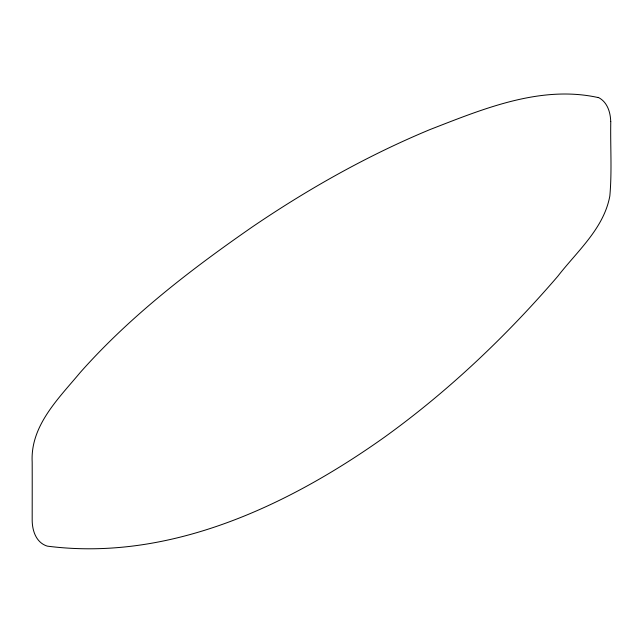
<?xml version="1.0" encoding="UTF-8"?>
<svg xmlns="http://www.w3.org/2000/svg" width="643" height="643" viewBox="0 0 643 643"><rect width="100%" height="100%" fill="white"/><g stroke="black" fill="none" stroke-linecap="round" stroke-linejoin="round"><path stroke-width="0.96" d="M597.942 97.511C540.361 84.876 482.957 109.021 430.119 129.508C367.675 155.429 308.471 188.753 252.603 226.73C190.674 269.65 130.256 316.018 80.118 372.618C58.65 398.459 30.213 425.714 32.182 462.124C32.246 481.43 32.198 500.736 32.182 520.05C32.198 529.76 35.494 541.004 45.098 545.312A49.286 28.453 -60 0 0 47.518 546.164C169.181 561.709 287.566 506.033 384.434 437.216C448.573 391.032 506.226 336.201 557.73 276.353C577.101 251.284 603.825 228.595 609.829 196.019C612.072 171.295 610.279 146.323 610.778 121.503M598.038 97.334A54.551 31.499 -60 0 1 610.713 121.543"/></g></svg>
